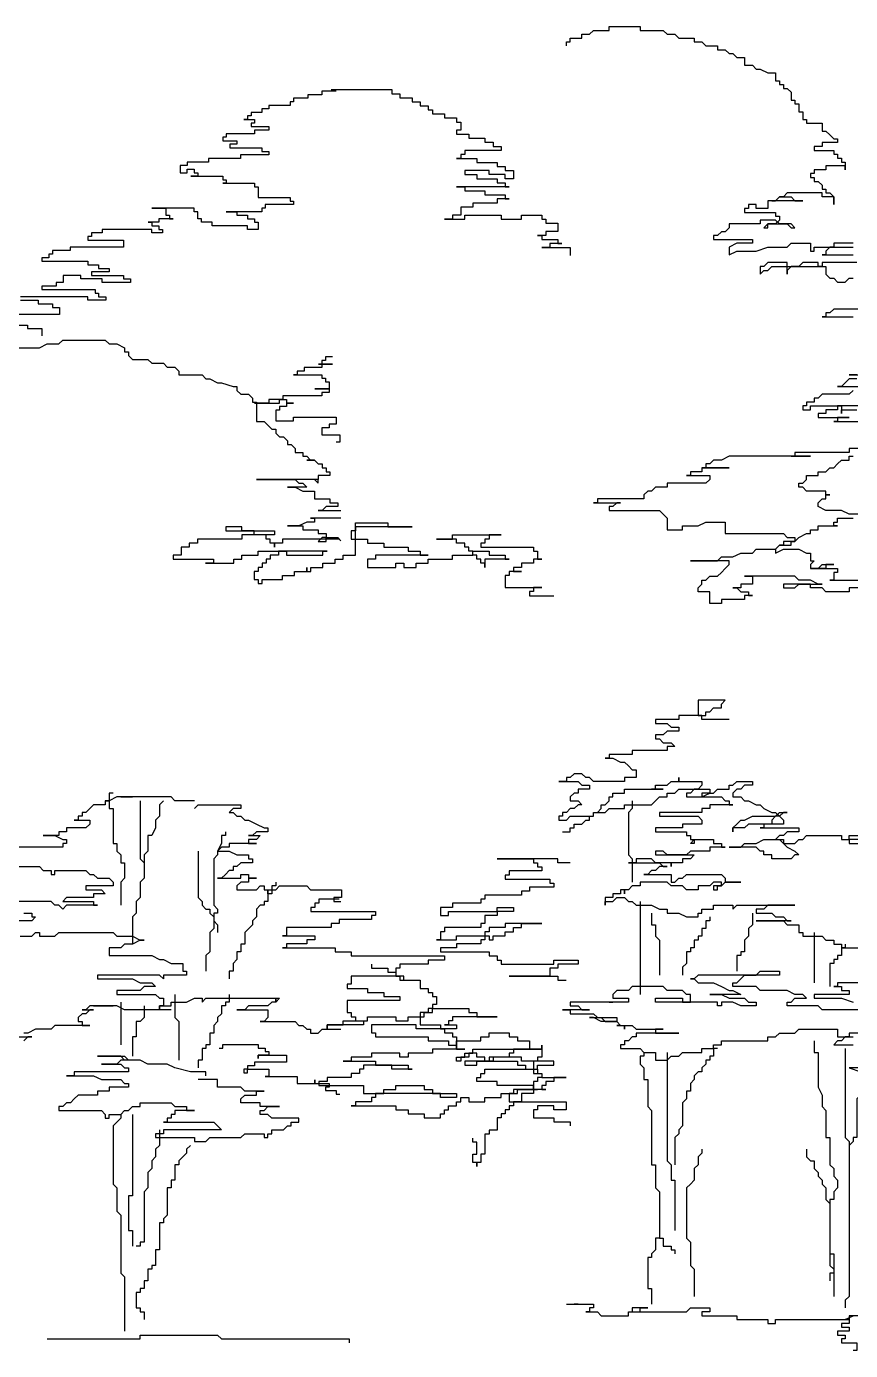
# Model space of a CAD drawing. Header units: metres. Extents: x 563124 to 573994, y 2062953 to 2068466.
# Drawn here: x 572610.918 to 572612.184, y 2065280.26 to 2065282.294 of the extents above; entities that cross this region are included whole.
import ezdxf

# ---------------------------------------------------------------- set-up
doc = ezdxf.new("R2010")
doc.units = ezdxf.units.M
doc.layers.get('0').update_dxf_attribs({"linetype": 'CONTINUOUS'})
doc.layers.add('moi', color=7, linetype='CONTINUOUS')

# ---------------------------------------------------------------- blocks, each defined once
blk = doc.blocks.new('A$C3894325E')
at = {"color": 3}
for points in [[(0.531, 89.449), (0.531, 89.714), (0.797, 89.714), (0.797, 89.98), (1.594, 89.98), (1.594, 90.245), (2.125, 90.245), (2.39, 90.51), (3.453, 90.51), (3.453, 90.776), (5.578, 90.776), (5.578, 90.51), (7.171, 90.51), (7.437, 90.245), (7.968, 90.245), (8.234, 89.98), (9.296, 89.98), (9.296, 89.714), (9.827, 89.714), (10.093, 89.449), (10.89, 89.449), (10.89, 89.183), (11.421, 89.183), (11.687, 88.918), (11.952, 88.918), (12.218, 88.652), (12.749, 88.652), (12.749, 88.122), (13.28, 88.122), (13.546, 87.856), (13.811, 87.856), (14.343, 87.591), (14.874, 87.591), (14.874, 87.06), (15.14, 87.06), (15.14, 86.794), (15.405, 86.794), (15.405, 86.529), (15.671, 86.529), (15.936, 86.264), (15.936, 85.733), (16.202, 85.733), (16.202, 85.467), (16.468, 85.467), (16.468, 84.936), (16.733, 84.936), (16.733, 84.406), (16.999, 84.406), (16.999, 84.14), (18.061, 84.14), (18.061, 83.609), (18.327, 83.609), (18.592, 83.344), (18.858, 83.078), (19.124, 83.078), (19.124, 82.813), (18.061, 82.813), (18.061, 82.548), (17.53, 82.548), (17.53, 82.282), (18.858, 82.282), (18.858, 82.017), (19.124, 82.017), (19.124, 81.751), (19.389, 81.751), (19.389, 81.486), (19.655, 81.486), (19.655, 80.955), (19.655, 81.221), (18.327, 81.221), (18.327, 80.955), (17.53, 80.955), (17.53, 80.69), (17.264, 80.69), (17.264, 80.424), (17.53, 80.424), (17.53, 80.159), (17.796, 80.159), (18.061, 79.893), (18.061, 79.628), (18.327, 79.628), (18.327, 79.363), (18.592, 79.363), (18.858, 79.097), (18.858, 78.566), (18.858, 79.097), (18.061, 79.097), (18.061, 79.363), (15.671, 79.363), (15.405, 79.097), (15.14, 79.097), (14.874, 78.832), (14.608, 78.832), (14.874, 78.832), (15.14, 79.097), (15.936, 79.097), (16.202, 78.832), (16.733, 78.832), (14.343, 78.832), (14.343, 78.301), (13.546, 78.301), (13.546, 78.566), (13.015, 78.566), (13.015, 78.301), (12.749, 78.301), (12.749, 78.035), (14.874, 78.035), (14.874, 77.77), (15.14, 77.77), (15.14, 77.505), (14.874, 77.239), (14.343, 77.239), (14.077, 76.974), (14.343, 76.974), (14.343, 77.239), (15.671, 77.239), (15.936, 76.974), (16.202, 76.974), (15.936, 77.239), (15.14, 77.239), (14.874, 77.505), (13.811, 77.505), (13.811, 77.239), (11.687, 77.239), (11.687, 76.974), (11.421, 76.708), (11.155, 76.708), (10.89, 76.443), (10.624, 76.443), (10.624, 76.177), (13.28, 76.177), (13.28, 75.912), (12.218, 75.912), (11.687, 75.647), (11.687, 75.116), (12.218, 75.381), (13.546, 75.381), (14.343, 75.647), (15.671, 75.647), (15.936, 75.912), (17.264, 75.912), (17.264, 75.381), (17.53, 75.381), (17.53, 75.647), (20.186, 75.647)], [(20.186, 75.912), (18.858, 75.912), (18.858, 75.647), (18.592, 75.647), (18.327, 75.381), (18.327, 75.116), (18.061, 75.116), (20.186, 75.116)], [(20.452, 74.585), (18.061, 74.585), (18.061, 74.319), (17.796, 74.319), (17.796, 74.585), (16.733, 74.585), (16.468, 74.319), (15.936, 74.319), (15.671, 74.054), (15.671, 73.789), (15.671, 74.585), (14.343, 74.585), (14.077, 74.319), (13.811, 74.319), (13.811, 73.789), (14.077, 74.054), (14.343, 74.054), (14.608, 74.319), (18.327, 74.319), (18.327, 73.789), (18.592, 73.523), (18.858, 73.523), (19.124, 73.258), (19.655, 73.258), (19.92, 73.523), (20.186, 73.523)], [(22.045, 71.4), (18.858, 71.4), (18.592, 71.134), (18.327, 71.134), (18.327, 70.869), (18.061, 70.869), (20.186, 70.869)], [(20.452, 66.887), (19.92, 66.887), (21.78, 66.887)], [(20.452, 66.622), (19.92, 66.622), (19.389, 66.091), (19.124, 66.091), (22.842, 66.091)], [(20.186, 65.826), (19.92, 65.56), (18.061, 65.56), (17.796, 65.295), (17.53, 65.295), (17.53, 65.029), (16.999, 65.029), (16.999, 64.764), (16.733, 64.764), (16.733, 64.499), (17.264, 64.499), (17.264, 64.764), (19.389, 64.764), (19.389, 64.233), (19.389, 64.499), (20.452, 64.499)], [(34.794, 68.745), (39.575, 68.745), (40.106, 69.011), (40.903, 69.011), (41.169, 69.276), (44.091, 69.276), (44.356, 69.011), (44.887, 69.011), (45.419, 68.745), (45.419, 68.48), (45.684, 68.48), (45.684, 68.215), (45.95, 67.949), (47.012, 67.949), (47.278, 67.684), (48.075, 67.684), (48.34, 67.418), (48.871, 67.418), (49.137, 67.153), (49.137, 66.887), (50.731, 66.887), (50.996, 66.622), (51.262, 66.622), (51.793, 66.357), (52.059, 66.357), (52.856, 66.091), (53.121, 66.091), (53.121, 65.826), (53.387, 65.56), (53.918, 65.56), (54.184, 65.295), (54.184, 65.029), (54.449, 65.029), (54.449, 63.702), (54.98, 63.702), (55.246, 63.437), (55.512, 63.172), (55.777, 63.172), (55.777, 62.906), (56.043, 62.641), (56.308, 62.641), (56.574, 62.375), (56.574, 62.11), (56.84, 62.11), (57.105, 61.844), (57.105, 61.579), (57.636, 61.579), (57.636, 61.314), (57.902, 61.314), (58.168, 61.048), (58.433, 61.048), (58.699, 60.783), (58.433, 61.048), (57.902, 61.048), (58.433, 61.048), (58.699, 60.783), (58.964, 60.783), (58.964, 60.517), (59.23, 60.517), (59.23, 60.252), (59.496, 60.252), (59.496, 59.986), (58.699, 59.986), (58.699, 59.721), (58.433, 59.721), (58.699, 59.456), (58.699, 59.721), (54.449, 59.721), (57.105, 59.721), (57.371, 59.456), (57.636, 59.456), (57.902, 59.19), (56.574, 59.19), (57.105, 59.19), (57.636, 58.925), (58.433, 58.925), (58.433, 58.394), (59.496, 58.394), (59.496, 58.128), (60.027, 58.128), (60.027, 57.863), (59.23, 57.863), (58.964, 57.598), (58.699, 57.598), (60.249, 57.598)], [(59.922, 86.342), (58.949, 86.342), (58.949, 86.099), (57.977, 86.099), (57.977, 85.856), (57.004, 85.856), (57.004, 85.613), (56.761, 85.613), (56.761, 85.37), (55.302, 85.37), (55.302, 85.127), (54.816, 85.127), (54.816, 84.884), (54.087, 84.884), (54.087, 84.641), (53.843, 84.641), (53.843, 84.398), (53.6, 84.398), (54.33, 84.398), (54.33, 84.156), (54.087, 84.156), (54.087, 83.913), (55.302, 83.913), (55.302, 83.67), (54.33, 83.67), (54.33, 83.427), (52.385, 83.427), (52.385, 83.184), (52.141, 83.184), (52.141, 82.941), (53.114, 82.941), (53.114, 82.698), (52.628, 82.698), (52.628, 82.455), (54.816, 82.455), (54.816, 82.212), (55.302, 82.212), (55.302, 81.969), (53.357, 81.969), (53.357, 81.726), (51.169, 81.726), (51.169, 81.483), (49.71, 81.483), (49.71, 81.24), (49.224, 81.24), (49.224, 80.754), (49.71, 80.754), (49.71, 80.997), (50.196, 80.997), (50.196, 80.754), (50.44, 80.754), (50.44, 80.511), (49.953, 80.511), (52.141, 80.511), (52.141, 80.268), (52.385, 80.268), (52.385, 80.025), (52.141, 80.025), (54.33, 80.025), (54.33, 79.782), (54.573, 79.782), (54.573, 79.053), (56.761, 79.053), (56.761, 78.81), (57.004, 78.81), (57.004, 78.567), (55.059, 78.567), (55.059, 78.324), (54.816, 78.324), (54.816, 78.081), (52.385, 78.081), (53.114, 78.081), (53.114, 77.838), (53.843, 77.838), (53.843, 77.595), (54.33, 77.595), (54.33, 77.352), (54.573, 77.352), (54.573, 76.866), (53.843, 76.866), (53.843, 77.109), (51.412, 77.109), (51.412, 77.352), (50.683, 77.352), (50.683, 77.595), (50.44, 77.595), (50.44, 78.081), (50.196, 78.081), (50.196, 78.324), (47.279, 78.324), (48.251, 78.324), (48.251, 77.838), (48.494, 77.838), (48.494, 77.595), (48.738, 77.595), (47.765, 77.595), (47.765, 77.352), (47.036, 77.352), (47.279, 77.352), (47.279, 77.109), (47.765, 77.109), (47.765, 76.866), (48.008, 76.866), (48.008, 76.624), (47.279, 76.624), (47.279, 76.866), (43.875, 76.866), (43.875, 76.624), (43.146, 76.624), (43.146, 76.381), (42.902, 76.381), (42.902, 76.138), (45.334, 76.138), (45.334, 75.652), (41.687, 75.652), (41.687, 75.409), (40.471, 75.409), (40.471, 75.166), (40.228, 75.166), (40.228, 74.923), (39.742, 74.923), (39.742, 74.68), (42.902, 74.68), (42.902, 74.437), (43.632, 74.437), (43.632, 74.194), (44.361, 74.194), (44.361, 73.951), (43.146, 73.951), (43.146, 73.708), (45.334, 73.708), (45.334, 73.465), (45.82, 73.465), (45.82, 73.222), (43.875, 73.222), (43.875, 73.465), (42.416, 73.465), (42.416, 73.708), (41.201, 73.708), (41.201, 73.222), (40.714, 73.222), (40.714, 72.979), (39.742, 72.979), (39.742, 72.736), (43.389, 72.736), (43.389, 72.493), (43.632, 72.493), (43.632, 72.25), (44.118, 72.25), (44.118, 72.007), (42.902, 72.007), (42.902, 72.25), (38.283, 72.25)], [(38.283, 72.007), (39.499, 72.007), (39.499, 71.764), (40.471, 71.764), (40.471, 71.521), (40.957, 71.521), (40.957, 71.035), (37.554, 71.035)], [(37.554, 70.306), (38.769, 70.306), (38.769, 70.063), (39.742, 70.063), (39.742, 69.577)], [(59.573, 86.446), (63.739, 86.446), (63.739, 86.168), (64.295, 86.168), (64.295, 85.891), (65.128, 85.891), (65.128, 85.613), (65.683, 85.613), (65.683, 85.336), (66.239, 85.336), (66.239, 85.058), (66.517, 85.058), (66.517, 84.781), (67.35, 84.781), (67.35, 84.503), (68.183, 84.503), (68.183, 84.226), (68.461, 84.226), (68.461, 83.671), (68.183, 83.671), (68.183, 83.393), (69.016, 83.393), (69.016, 83.115), (70.127, 83.115), (70.127, 82.838), (70.683, 82.838), (70.683, 82.56), (71.238, 82.56), (71.238, 82.283), (68.738, 82.283), (68.738, 82.005), (68.461, 82.005), (68.461, 81.728), (68.183, 81.728), (69.572, 81.728), (69.572, 81.45), (70.96, 81.45), (70.96, 81.173), (71.516, 81.173), (71.516, 80.895), (72.071, 80.895), (72.071, 80.34), (71.516, 80.34), (71.516, 80.618), (70.405, 80.618), (70.405, 80.895), (68.738, 80.895), (68.738, 80.618), (69.572, 80.618), (69.572, 80.34), (70.96, 80.34), (70.96, 80.063), (71.516, 80.063), (71.516, 79.785), (71.793, 79.785), (68.183, 79.785), (68.738, 79.785), (68.738, 79.507), (70.127, 79.507), (70.127, 79.23), (71.516, 79.23), (71.516, 78.952), (71.793, 78.952), (70.96, 78.952), (70.96, 78.675), (69.294, 78.675), (69.294, 78.397), (68.461, 78.397), (68.461, 77.842), (67.905, 77.842), (67.905, 77.565), (67.35, 77.565), (68.738, 77.565), (68.738, 77.842), (71.238, 77.842), (71.238, 77.565), (72.627, 77.565), (72.627, 77.842), (74.015, 77.842), (74.015, 77.565), (74.293, 77.565), (74.293, 77.287), (75.126, 77.287), (75.126, 76.732), (74.293, 76.732), (74.293, 76.455), (73.738, 76.455), (74.015, 76.455), (74.015, 76.177), (75.126, 76.177), (75.126, 75.899), (75.404, 75.899), (74.571, 75.899), (74.571, 75.622), (74.015, 75.622), (75.959, 75.622), (75.959, 75.067)], [(59.679, 68.12), (59.192, 68.12), (59.192, 67.877), (58.949, 67.877), (58.949, 67.634), (58.706, 67.634), (59.679, 67.634), (58.949, 67.634), (58.949, 67.391), (57.733, 67.391), (57.733, 67.148), (57.247, 67.148), (57.247, 66.905), (57.004, 66.905), (58.949, 66.905), (58.949, 66.662), (59.192, 66.662), (59.192, 66.419), (59.435, 66.419), (59.435, 65.933), (58.463, 65.933), (59.435, 65.933), (59.435, 65.69), (58.949, 65.69), (58.949, 65.447), (56.275, 65.447), (56.275, 65.204), (55.302, 65.204), (55.302, 64.961), (54.33, 64.961), (56.032, 64.961), (56.032, 65.204), (56.518, 65.204), (56.518, 64.961), (57.004, 64.961), (56.518, 64.961), (56.518, 64.718), (56.032, 64.718), (56.032, 64.475), (55.788, 64.475), (55.788, 63.746), (57.004, 63.746), (57.004, 63.989), (59.922, 63.989), (59.922, 63.503), (59.435, 63.503), (59.435, 63.26), (58.949, 63.26), (58.949, 62.774), (60.165, 62.774), (60.165, 62.288), (59.922, 62.288)], [(22.311, 64.764), (19.124, 64.764), (19.124, 64.499), (18.327, 64.499), (18.327, 64.233), (17.796, 64.233), (17.796, 63.968), (19.92, 63.968), (19.124, 63.968), (19.124, 63.702), (18.858, 63.702), (21.514, 63.702)], [(20.717, 61.844), (19.92, 61.844), (19.92, 61.579), (16.202, 61.579), (16.202, 61.314), (15.936, 61.314), (17.264, 61.314), (11.687, 61.314), (11.155, 61.048), (10.624, 61.048), (10.359, 60.783), (10.093, 60.783), (10.093, 60.517), (9.827, 60.517), (11.687, 60.517), (9.827, 60.517), (9.827, 60.252), (9.031, 60.252), (9.031, 59.986), (8.765, 59.986), (10.359, 59.986), (10.359, 59.721), (10.093, 59.456), (7.437, 59.456), (7.437, 59.19), (6.64, 59.19), (6.375, 58.925), (6.109, 58.925), (5.843, 58.659), (5.843, 58.394), (2.656, 58.394), (2.656, 58.128), (2.39, 58.128), (4.25, 58.128), (3.984, 58.128), (3.718, 57.863), (3.453, 57.863), (3.453, 57.598), (6.906, 57.598), (7.437, 57.067), (7.437, 56.27), (8.499, 56.27), (8.499, 56.536), (9.562, 56.536), (10.093, 56.801), (11.421, 56.801), (11.421, 56.005), (15.405, 56.005), (15.671, 55.74), (16.202, 55.74), (16.202, 55.474), (15.405, 55.474), (15.405, 55.209), (15.14, 55.209), (14.874, 54.943), (14.874, 54.678), (15.405, 54.943), (16.468, 54.943), (16.999, 54.678), (17.264, 54.678), (17.264, 54.147), (17.53, 54.147), (17.264, 53.882), (17.264, 53.616), (17.796, 53.616), (18.061, 53.882), (18.858, 53.882), (18.327, 53.882), (18.327, 53.616), (17.264, 53.616), (19.124, 53.616), (19.124, 53.351), (18.858, 53.351), (18.858, 52.82), (18.592, 52.82), (20.717, 52.82)], [(21.248, 52.289), (19.92, 52.289), (19.92, 52.024), (18.327, 52.024), (18.061, 52.289), (17.264, 52.289), (17.264, 52.554), (15.405, 52.554), (15.405, 52.289), (16.202, 52.289), (16.468, 52.554), (18.061, 52.554), (17.796, 52.554), (17.264, 52.82), (16.468, 52.82), (16.202, 53.085), (12.749, 53.085), (13.28, 53.085), (13.28, 52.554), (12.483, 52.554), (12.483, 52.289), (11.952, 52.289), (12.218, 52.289), (12.483, 52.024), (13.015, 52.024), (13.015, 51.758), (13.28, 51.758), (12.749, 51.758), (12.749, 51.493), (11.155, 51.493), (11.155, 51.227), (10.359, 51.227), (10.359, 52.024), (9.562, 52.024), (9.562, 52.289), (9.827, 52.554), (9.827, 52.82), (10.093, 52.82), (10.359, 53.085), (10.89, 53.085), (11.155, 53.351), (11.421, 53.616), (11.687, 53.882), (11.687, 54.147), (9.031, 54.147), (10.89, 54.147), (11.155, 54.412), (11.952, 54.412), (12.483, 54.678), (13.28, 54.678), (13.546, 54.943), (14.874, 54.943), (15.14, 55.209), (15.936, 55.209), (15.936, 55.474), (16.202, 55.474), (16.468, 55.74), (16.999, 56.005), (17.264, 56.005), (17.264, 56.27), (17.796, 56.27), (17.796, 56.536), (19.124, 56.536), (18.858, 56.536), (18.858, 56.801), (19.124, 56.801), (19.124, 57.067), (20.186, 57.067)], [(20.717, 57.332), (19.92, 57.332), (19.389, 57.598), (18.327, 57.598), (17.796, 57.863), (17.796, 58.128), (18.061, 58.394), (18.327, 58.394), (18.327, 58.659), (18.592, 58.659), (18.327, 58.659), (18.327, 58.925), (16.999, 58.925), (16.733, 59.19), (16.468, 59.19), (16.468, 59.456), (16.733, 59.456), (16.999, 59.721), (16.999, 59.986), (17.796, 59.986), (17.796, 60.252), (18.327, 60.252), (18.592, 60.517), (18.858, 60.517), (19.124, 60.783), (19.389, 61.048), (19.92, 61.048), (19.92, 61.314), (20.186, 61.314)], [(60.129, 55.639), (56.241, 55.639), (56.241, 55.362), (55.685, 55.362), (55.685, 55.084), (55.685, 55.362), (55.408, 55.362), (55.408, 55.639), (55.13, 55.639), (55.13, 55.917), (54.297, 55.917), (54.297, 56.194), (53.463, 56.194), (53.463, 56.472), (52.353, 56.472), (52.353, 56.194), (55.685, 56.194), (55.685, 55.917), (53.463, 55.917), (53.463, 55.639), (50.409, 55.639), (50.409, 55.362), (49.853, 55.362), (49.853, 55.084), (49.298, 55.084), (49.298, 54.529), (48.742, 54.529), (48.742, 54.251), (51.519, 54.251), (51.519, 53.974), (50.964, 53.974), (52.908, 53.974), (52.908, 54.251), (53.463, 54.251), (53.463, 54.529), (54.574, 54.529), (54.574, 54.807), (56.518, 54.807), (56.518, 54.529), (59.018, 54.529), (59.018, 54.807), (59.296, 54.807), (55.963, 54.807), (55.963, 54.529), (55.408, 54.529), (55.408, 54.251), (55.13, 54.251), (55.13, 53.974), (54.852, 53.974), (54.852, 53.696), (54.574, 53.696), (54.574, 53.419), (54.297, 53.419), (54.297, 52.864), (54.574, 52.864), (54.574, 52.586), (54.852, 52.586), (54.852, 52.864), (56.241, 52.864), (56.241, 53.141), (57.074, 53.141), (57.074, 53.419), (57.907, 53.419), (57.907, 53.696), (57.907, 53.419), (58.185, 53.419), (58.185, 53.696), (59.018, 53.696), (59.018, 53.974), (59.851, 53.974), (59.851, 54.251), (60.407, 54.251), (60.407, 54.529), (61.24, 54.529), (61.24, 56.749), (63.462, 56.749), (63.462, 56.472), (65.128, 56.472), (61.24, 56.472), (61.24, 56.194), (60.962, 56.194), (60.962, 55.639), (62.073, 55.639), (62.073, 55.362), (63.184, 55.362), (63.184, 55.084), (64.85, 55.084), (64.85, 54.807), (65.683, 54.807), (65.683, 54.529), (66.239, 54.529), (62.628, 54.529), (62.628, 54.251), (62.073, 54.251), (62.073, 53.696), (64.017, 53.696), (64.017, 53.974), (64.573, 53.974), (64.573, 53.696), (65.406, 53.696), (65.406, 53.974), (66.239, 53.974), (66.239, 54.251), (67.905, 54.251), (67.905, 54.529), (69.294, 54.529), (69.294, 54.807), (70.405, 54.807), (70.405, 54.529), (71.516, 54.529), (71.516, 54.251), (71.793, 54.251), (70.127, 54.251), (70.127, 53.696), (70.127, 53.974), (69.849, 53.974), (69.849, 54.251), (69.572, 54.251), (69.572, 54.529), (69.294, 54.529), (69.294, 54.807), (69.016, 54.807), (69.016, 55.084), (68.738, 55.084), (68.738, 55.362), (68.183, 55.362), (68.183, 55.639), (66.794, 55.639), (67.905, 55.639), (67.905, 55.917), (71.238, 55.917), (70.405, 55.917), (70.405, 55.639), (70.127, 55.639), (70.127, 55.362), (69.849, 55.362), (69.849, 55.084), (73.46, 55.084), (73.46, 54.807), (73.738, 54.807), (73.738, 54.251), (74.015, 54.251), (73.46, 54.251), (73.46, 53.974), (72.627, 53.974), (72.627, 53.696), (72.071, 53.696), (72.071, 53.419), (72.627, 53.419), (71.793, 53.419), (71.793, 53.141), (71.516, 53.141), (71.516, 52.309), (74.015, 52.309), (73.46, 52.309), (73.46, 52.031), (73.182, 52.031), (73.182, 51.754), (74.848, 51.754)], [(60.249, 57.067), (58.168, 57.067), (58.433, 57.067), (58.433, 56.801), (57.902, 56.801), (57.371, 56.536), (56.574, 56.536), (57.636, 56.536), (57.636, 56.27), (58.699, 56.27), (58.699, 56.005), (59.23, 56.005), (59.23, 55.74), (58.964, 55.74), (58.699, 55.474), (59.23, 55.474), (59.23, 55.74), (60.027, 55.74), (60.249, 55.518)], [(11.687, 43.265), (9.827, 43.265), (9.827, 43.53), (10.093, 43.53), (10.093, 43.795), (10.359, 43.795), (10.624, 44.061), (11.155, 44.061), (11.155, 44.326), (11.421, 44.592), (9.562, 44.592), (9.562, 43.53), (9.827, 43.53), (8.234, 43.53), (8.234, 43.265), (6.64, 43.265), (6.64, 42.999), (7.437, 42.999), (7.703, 42.734), (8.234, 42.734), (8.234, 42.468), (7.437, 42.468), (7.171, 42.203), (6.64, 42.203), (6.64, 41.937), (6.906, 41.937), (7.171, 41.672), (7.703, 41.672), (7.968, 41.407), (7.437, 41.407), (7.437, 41.141), (5.047, 41.141), (5.047, 40.876), (3.453, 40.876), (3.453, 40.61), (3.187, 40.61), (3.718, 40.61), (4.25, 40.345), (4.515, 40.345), (4.781, 40.079), (5.047, 39.814), (5.312, 39.814), (5.312, 39.283), (4.515, 39.283), (4.515, 39.018), (2.39, 39.018), (2.125, 39.283), (1.859, 39.283), (1.594, 39.549), (1.062, 39.549), (0.797, 39.283), (0.531, 39.283), (0.531, 39.018), (0, 39.018), (1.328, 39.018), (1.594, 38.752), (2.125, 38.752), (2.125, 38.487), (1.328, 38.487), (1.328, 38.221), (1.062, 38.221), (0.797, 37.956), (0.797, 37.691), (1.328, 37.691), (1.594, 37.425), (1.328, 37.425), (1.062, 37.16), (0.797, 37.16), (0.531, 36.894), (0.266, 36.894), (0.266, 36.629), (0, 36.629), (0, 36.363), (0.531, 36.363), (0.797, 36.629), (2.39, 36.629), (2.39, 36.894), (2.656, 36.894), (2.922, 37.16), (2.922, 37.425), (3.187, 37.425), (3.453, 37.691), (3.453, 37.956), (3.718, 37.956), (3.718, 38.221), (4.515, 38.221), (4.515, 38.487), (7.171, 38.487), (6.375, 38.487), (6.64, 38.487), (6.64, 38.752), (7.437, 38.752), (7.703, 39.018), (8.234, 39.018), (8.234, 39.283), (8.234, 39.018), (9.827, 39.018), (9.827, 38.752), (9.562, 38.487), (9.296, 38.487), (9.031, 38.221), (8.765, 38.221), (8.765, 37.956), (9.827, 37.956), (10.359, 38.221), (10.624, 38.221), (10.89, 38.487), (11.687, 38.487), (11.687, 38.752), (11.952, 38.752), (12.218, 39.018), (13.28, 39.018), (13.28, 38.752), (12.749, 38.752), (12.483, 38.487), (12.218, 38.487), (11.952, 38.221), (11.952, 37.956), (12.483, 37.956), (12.749, 37.691), (13.015, 37.691), (13.546, 37.425), (13.811, 37.425), (14.077, 37.16), (14.608, 36.894), (14.874, 36.894), (15.14, 36.629), (15.405, 36.363), (15.405, 36.098), (13.015, 36.098), (12.749, 35.833), (11.952, 35.833), (11.952, 35.567), (11.952, 35.833), (12.218, 36.098), (12.483, 36.363), (12.749, 36.363), (13.28, 36.629), (14.874, 36.629), (15.14, 36.894), (15.671, 36.894), (15.405, 36.894), (15.14, 36.629), (14.874, 36.629), (14.608, 36.363), (14.608, 36.098), (14.077, 36.098), (14.077, 35.833), (13.811, 35.833), (16.468, 35.833), (16.468, 35.567), (15.671, 35.567), (15.405, 35.302), (15.14, 35.302), (14.874, 35.036), (15.14, 35.036), (15.405, 34.771), (15.671, 34.505), (16.202, 34.24), (16.468, 33.975), (16.202, 33.975), (15.936, 33.709), (14.608, 33.709), (14.608, 33.975), (14.077, 33.975), (14.077, 34.24), (13.811, 34.24), (13.546, 34.505), (11.687, 34.505), (12.483, 34.505), (12.749, 34.771), (13.546, 34.771), (14.077, 35.036), (15.405, 35.036), (15.405, 34.771), (16.202, 34.771), (16.468, 35.036), (16.733, 35.036), (16.999, 35.302), (19.389, 35.302), (19.389, 35.036), (19.92, 35.036), (19.92, 35.302), (20.717, 35.302)], [(21.514, 35.036), (19.92, 35.036), (19.92, 34.771), (20.983, 34.771)], [(0.266, 35.567), (0.797, 35.567), (0.797, 35.833), (1.062, 35.833), (1.062, 36.098), (1.594, 36.098), (1.859, 36.363), (2.125, 36.363), (2.125, 36.629), (2.39, 36.629), (2.39, 36.894), (3.187, 36.894), (3.453, 37.16), (4.515, 37.16), (4.515, 37.425), (6.375, 37.425), (6.64, 37.691), (6.906, 37.956), (7.437, 37.956), (7.437, 38.221), (7.968, 38.221), (8.234, 38.487), (10.359, 38.487), (10.359, 38.221), (9.827, 38.221), (9.827, 37.956), (11.155, 37.956), (11.421, 37.691), (11.687, 37.691), (11.687, 37.425), (11.952, 37.425), (10.359, 37.425), (10.359, 37.16), (9.827, 37.16), (9.827, 36.894), (6.906, 36.894), (6.906, 36.629), (9.562, 36.629), (9.827, 36.363), (9.827, 36.098), (8.499, 36.098), (8.499, 35.833), (6.64, 35.833), (6.64, 35.567), (8.765, 35.567), (8.765, 35.302), (9.031, 35.302), (9.031, 35.036), (9.296, 35.036), (9.296, 34.771), (9.031, 34.771), (9.296, 35.036), (10.624, 35.036), (10.624, 34.771), (11.155, 34.771), (11.155, 34.505), (11.421, 34.505), (10.359, 34.505), (10.359, 34.24), (9.031, 34.24), (8.765, 33.975), (7.437, 33.975), (7.171, 34.24), (6.64, 34.24), (6.64, 33.975), (9.296, 33.975), (9.031, 33.709), (8.499, 33.709), (8.499, 33.444), (7.703, 33.444), (7.703, 33.178), (7.703, 33.444), (6.64, 33.444), (6.375, 33.709), (5.312, 33.709), (5.312, 33.444), (4.781, 33.444), (6.906, 33.444), (7.171, 33.178), (7.437, 33.178), (6.906, 33.178), (6.64, 32.913), (6.375, 32.913), (6.109, 32.647), (5.843, 32.647), (7.703, 32.647), (7.703, 32.117), (7.968, 32.117), (8.234, 32.382), (8.499, 32.382), (8.765, 32.647), (11.155, 32.647), (11.421, 32.382), (11.421, 32.117), (12.483, 32.117), (11.421, 32.117), (11.155, 31.851), (10.624, 31.851), (10.624, 31.586), (10.89, 31.586), (10.89, 31.851), (11.155, 31.851), (11.155, 32.117), (10.624, 32.117), (10.359, 31.851), (9.562, 31.851), (9.562, 31.586), (8.765, 31.586), (8.499, 31.851), (7.703, 31.851), (7.437, 32.117), (5.578, 32.117), (5.578, 31.851), (5.047, 31.851), (4.781, 31.586), (4.515, 31.586), (4.515, 31.32), (4.515, 31.586), (4.25, 31.586), (4.25, 31.32), (3.718, 31.32), (3.718, 31.055), (3.187, 31.055), (3.187, 30.524), (3.187, 30.789), (3.718, 30.789), (3.984, 31.055), (4.515, 31.055), (4.781, 30.789), (5.047, 30.789), (5.312, 30.524), (6.375, 30.524), (6.906, 30.259), (7.437, 30.259), (7.437, 29.993), (8.234, 29.993), (8.765, 29.728), (9.562, 29.728), (9.562, 29.993), (9.827, 29.993), (9.827, 30.259), (10.624, 30.259), (10.624, 30.524), (11.952, 30.524), (11.952, 30.259), (12.218, 30.524), (16.202, 30.524), (14.343, 30.524), (14.077, 30.259), (13.546, 30.259), (13.546, 29.993), (14.608, 29.993), (14.874, 29.728), (15.405, 29.728), (15.671, 29.462), (15.936, 29.462), (13.546, 29.462), (15.405, 29.462), (15.671, 29.197), (16.468, 29.197), (16.468, 28.666), (16.733, 28.666), (16.733, 28.401), (18.061, 28.401), (18.327, 28.135), (18.858, 28.135), (18.858, 27.87), (19.389, 27.87), (19.389, 27.604), (21.248, 27.604)], [(21.78, 25.216), (19.124, 25.216), (19.124, 24.95), (18.858, 24.95), (19.389, 24.95), (19.389, 24.685), (19.92, 24.685), (19.92, 24.419), (17.53, 24.419), (17.53, 24.154), (19.389, 24.154), (20.186, 23.888)], [(22.311, 23.358), (18.061, 23.358), (17.796, 23.623), (15.671, 23.623), (15.671, 23.888), (15.936, 23.888), (16.202, 24.154), (16.999, 24.154), (16.733, 24.419), (16.202, 24.419), (15.671, 24.685), (13.811, 24.685), (13.546, 24.95), (11.952, 24.95), (11.952, 25.216), (12.218, 25.216), (12.483, 25.481), (12.749, 25.746), (13.546, 25.746), (13.811, 26.012), (15.14, 26.012), (15.14, 25.746), (9.562, 25.746), (9.296, 25.481), (9.031, 25.481), (9.296, 25.481), (9.562, 25.216), (10.624, 25.216), (11.155, 24.95), (11.687, 24.685), (11.952, 24.685), (12.483, 24.419), (10.359, 24.419), (11.155, 24.419), (11.687, 24.154), (12.749, 24.154), (13.015, 23.888), (13.546, 23.888), (13.546, 23.623), (12.483, 23.623), (11.952, 23.888), (11.155, 23.888), (11.155, 23.623), (10.89, 23.623), (10.89, 23.888), (6.64, 23.888), (6.64, 24.154), (8.499, 24.154), (8.499, 23.888), (9.031, 23.888), (9.031, 24.419), (8.765, 24.419), (8.499, 24.685), (7.437, 24.685), (7.171, 24.95), (5.047, 24.95), (4.781, 24.685), (3.984, 24.685), (3.718, 24.419), (3.718, 24.154), (4.781, 24.154), (4.781, 23.888), (3.453, 23.888), (3.718, 23.888), (0.797, 23.888), (0.797, 23.623), (1.328, 23.623), (1.594, 23.358), (2.125, 23.358), (0.266, 23.358), (0.797, 23.358), (0.797, 23.092), (2.39, 23.092), (2.656, 22.827), (3.984, 22.827), (3.984, 22.561), (2.922, 22.561), (2.39, 22.827), (2.125, 22.827), (2.922, 22.827), (3.187, 22.561), (3.984, 22.561), (4.25, 22.296), (3.984, 22.296), (4.515, 22.296), (4.515, 22.03), (4.515, 22.296), (5.047, 22.296), (5.312, 22.03), (7.171, 22.03), (6.64, 22.03), (6.64, 21.765), (8.234, 21.765), (5.312, 21.765), (5.312, 21.5), (5.047, 21.5), (4.781, 21.234), (4.515, 21.234), (4.515, 20.969), (4.25, 20.969), (4.25, 20.703), (5.578, 20.703), (5.843, 20.438), (6.64, 20.438), (6.64, 19.907), (7.437, 19.907), (7.703, 20.172), (8.234, 20.172), (8.499, 20.438), (9.827, 20.438), (9.827, 20.703), (10.624, 20.703), (10.624, 20.969), (11.155, 20.969), (11.155, 21.234), (14.343, 21.234), (14.343, 21.5), (14.874, 21.5), (15.14, 21.765), (16.202, 21.765), (16.468, 22.03), (19.124, 22.03), (19.124, 21.5), (20.186, 21.5)], [(20.717, 21.765), (19.92, 21.765), (19.92, 21.5), (19.655, 21.5), (19.389, 21.234), (19.124, 21.234), (18.858, 20.969), (20.186, 20.969)], [(22.045, 19.376), (19.92, 19.376), (20.717, 19.111)], [(44.622, 38.221), (44.356, 38.221), (44.356, 37.16), (44.622, 37.16), (44.622, 34.771), (44.887, 34.771), (44.887, 34.24), (45.153, 33.975), (45.153, 33.444), (45.419, 33.444), (45.419, 32.382), (45.153, 32.117), (45.153, 30.524)], [(5.047, 37.691), (5.047, 37.16), (4.781, 36.894), (4.781, 33.975), (5.047, 33.709), (5.047, 32.117)], [(50.199, 37.691), (48.871, 37.691), (48.606, 37.956), (45.153, 37.956), (45.95, 37.956), (44.887, 37.956), (44.356, 37.691), (44.091, 37.691), (44.356, 37.691), (44.091, 37.691), (44.091, 37.425), (43.294, 37.425), (43.028, 37.16), (42.763, 36.894), (42.497, 36.894), (42.497, 36.629), (42.231, 36.629), (42.231, 36.363), (41.966, 36.363), (43.028, 36.363), (43.028, 36.098), (42.763, 35.833), (41.434, 35.833), (41.434, 35.567), (40.903, 35.567), (40.903, 35.302), (39.841, 35.302), (40.638, 35.302), (41.169, 35.036), (41.434, 35.036), (41.434, 34.771), (41.169, 34.771), (41.169, 34.505), (36.919, 34.505)], [(37.716, 33.178), (39.575, 33.178), (39.841, 32.913), (40.372, 32.913), (40.372, 32.647), (40.638, 32.647), (40.638, 32.913), (42.763, 32.913), (43.028, 32.647), (43.294, 32.647), (43.559, 32.382), (44.356, 32.382), (44.622, 32.117), (44.622, 31.851), (42.763, 31.851), (42.763, 31.586), (43.825, 31.586), (44.091, 31.32), (43.294, 31.32), (43.294, 31.055), (41.434, 31.055), (41.169, 30.789), (43.294, 30.789), (43.294, 30.524), (43.559, 30.524), (41.434, 30.524), (41.169, 30.259), (40.903, 30.524), (40.638, 30.524), (40.372, 30.789), (37.716, 30.789)], [(38.513, 29.993), (39.044, 29.993), (39.044, 29.728), (39.31, 29.728), (39.044, 29.462), (37.982, 29.462)], [(38.247, 28.401), (39.044, 28.401), (39.31, 28.666), (39.575, 28.666), (39.575, 28.401), (40.638, 28.401), (40.903, 28.666), (44.622, 28.666), (44.887, 28.401), (45.95, 28.401), (46.481, 28.135), (46.747, 28.135), (46.481, 28.135), (45.95, 27.87), (45.419, 27.87), (45.153, 27.604), (44.356, 27.604), (44.356, 27.074), (47.278, 27.074), (47.809, 26.808), (48.075, 26.808), (48.606, 26.543), (49.403, 26.543), (49.403, 26.012), (49.668, 26.012), (49.668, 25.746), (48.075, 25.746), (48.075, 25.481), (47.809, 25.746), (43.559, 25.746), (43.559, 25.481), (45.95, 25.481), (46.481, 25.216), (47.278, 25.216), (47.543, 24.95), (46.747, 24.95), (46.481, 24.685), (44.887, 24.685), (44.887, 24.419), (47.543, 24.419), (47.809, 24.154), (48.075, 24.154), (48.075, 23.623), (47.809, 23.623), (47.809, 23.358), (47.809, 23.623), (48.606, 23.623), (48.606, 23.888), (49.668, 23.888), (50.199, 24.154), (50.731, 24.154), (50.731, 23.888), (50.996, 24.154), (55.777, 24.154), (55.777, 23.888), (55.777, 24.154), (56.043, 24.154), (55.777, 23.888), (55.512, 23.888), (55.246, 23.623), (53.918, 23.623), (53.652, 23.358), (53.121, 23.358), (55.246, 23.358), (55.246, 22.827), (54.98, 22.561), (54.715, 22.561), (57.105, 22.561), (57.371, 22.296), (57.636, 22.296), (57.902, 22.03), (58.168, 22.03), (58.168, 21.765), (58.699, 21.765), (58.964, 22.03), (60.249, 22.03)], [(48.075, 37.691), (47.809, 37.425), (47.809, 36.629), (47.543, 36.363), (47.543, 35.833), (47.278, 35.302), (47.012, 35.302), (47.012, 34.24), (46.747, 33.975), (46.747, 32.382), (46.481, 32.117), (46.481, 31.055), (46.215, 30.789), (46.215, 29.993), (45.95, 29.728), (45.95, 27.87)], [(46.481, 37.691), (46.481, 33.709), (46.747, 33.444), (46.747, 32.913)], [(50.199, 37.16), (50.465, 37.425), (53.387, 37.425), (53.387, 37.16), (52.856, 37.16), (52.59, 36.894), (52.856, 36.894), (53.121, 36.629), (53.387, 36.629), (53.652, 36.363), (53.918, 36.363), (54.449, 36.098), (54.98, 35.833), (55.246, 35.833), (55.246, 35.567), (54.449, 35.567), (54.184, 35.302), (53.918, 35.302), (54.715, 35.302), (54.449, 35.036), (53.918, 35.036), (53.918, 34.771), (54.449, 34.771), (52.59, 34.771), (52.59, 34.505), (52.059, 34.505), (51.793, 34.24), (52.59, 34.24), (53.121, 33.975), (53.918, 33.975), (53.918, 33.709), (54.184, 33.709), (54.184, 33.444), (53.387, 33.444), (53.121, 33.178), (52.856, 33.178), (52.856, 32.913), (52.59, 32.913), (52.324, 32.647), (52.059, 32.382), (51.793, 32.382), (53.387, 32.382), (53.387, 32.647), (53.918, 32.647), (53.918, 32.382), (54.449, 32.382), (53.918, 32.382), (53.918, 32.117), (53.387, 32.117), (53.121, 31.851), (53.121, 31.586), (54.449, 31.586), (54.715, 31.851), (54.98, 31.851), (54.98, 31.586), (55.246, 31.586), (55.246, 31.32), (55.246, 31.586), (55.777, 31.586), (56.043, 31.851), (57.902, 31.851), (58.168, 31.586), (60.292, 31.586), (60.292, 31.055), (59.761, 31.055), (59.761, 30.789), (60.249, 30.789)], [(52.324, 35.567), (52.324, 35.302), (52.059, 35.302), (52.059, 34.771), (51.793, 34.24), (51.793, 33.975), (51.527, 33.709), (51.527, 30.524), (51.793, 30.259), (51.793, 29.993), (51.527, 29.993), (51.527, 28.931), (51.262, 28.666), (51.262, 27.339), (50.996, 27.074), (50.996, 26.012)], [(50.465, 34.24), (50.465, 31.055), (50.731, 30.789), (50.731, 30.524), (50.996, 30.259), (51.262, 30.259), (51.262, 29.993), (51.527, 29.728), (51.527, 29.462), (51.793, 29.197), (51.793, 28.666)], [(75.959, 33.436), (75.126, 33.436), (75.126, 33.714), (70.96, 33.714), (73.46, 33.714), (73.46, 33.436), (73.738, 33.436), (73.738, 33.158), (74.015, 33.158), (74.015, 32.881), (71.793, 32.881), (71.793, 32.603), (71.516, 32.603), (71.516, 32.326), (74.571, 32.326), (74.571, 32.048), (74.848, 32.048), (74.848, 31.771), (73.182, 31.771), (73.182, 31.493), (72.627, 31.493), (72.627, 31.216), (70.127, 31.216), (70.127, 30.938), (69.849, 30.938), (69.849, 30.661), (67.905, 30.661), (67.905, 30.383), (67.072, 30.383), (67.072, 29.828), (67.628, 29.828), (67.628, 30.106), (70.96, 30.106), (70.96, 30.383), (72.071, 30.383), (72.071, 30.106), (70.96, 30.106), (70.96, 29.828), (70.127, 29.828), (70.127, 29.273), (69.849, 29.273), (69.849, 28.995), (67.35, 28.995), (67.35, 28.718), (67.072, 28.718), (67.072, 28.163), (66.794, 28.163), (68.183, 28.163), (68.183, 28.44), (70.405, 28.44), (70.405, 28.163), (70.683, 28.163), (70.683, 28.44), (71.516, 28.44), (71.516, 28.718), (72.071, 28.718), (72.071, 28.995), (72.627, 28.995), (72.627, 29.273), (74.015, 29.273), (71.516, 29.273), (71.516, 28.995), (70.405, 28.995), (70.405, 28.718), (70.127, 28.718), (70.127, 28.163), (69.849, 28.163), (69.849, 27.885), (68.183, 27.885), (68.183, 27.608), (67.072, 27.608), (67.072, 27.33), (70.405, 27.33), (70.405, 27.053), (70.96, 27.053), (70.96, 26.775), (71.238, 26.775), (71.238, 26.498), (74.848, 26.498), (74.848, 26.775), (76.515, 26.775), (76.515, 26.498), (75.126, 26.498), (75.126, 26.22), (74.571, 26.22), (74.571, 25.665), (71.793, 25.665), (75.126, 25.665), (75.126, 25.387), (75.682, 25.387)], [(55.777, 32.117), (55.777, 31.851), (55.512, 31.851), (55.512, 31.32), (55.246, 31.32), (55.246, 30.789), (54.98, 30.789), (54.98, 30.524), (54.715, 30.524), (54.449, 30.259), (54.449, 29.728), (54.184, 29.462), (54.184, 29.197), (53.652, 28.666), (53.652, 27.87), (53.387, 27.87), (53.387, 27.339), (53.121, 27.339), (53.121, 26.808), (52.856, 26.543), (52.856, 26.012), (52.59, 26.012), (52.59, 25.481)], [(60.129, 30.938), (58.74, 30.938), (58.74, 30.661), (58.463, 30.661), (58.463, 30.383), (58.185, 30.383), (58.185, 30.106), (62.628, 30.106), (62.628, 29.828), (62.351, 29.828), (62.351, 29.55), (60.129, 29.55), (60.129, 29.273), (59.573, 29.273), (59.573, 28.995), (56.518, 28.995), (56.518, 28.44), (56.241, 28.44), (58.463, 28.44), (58.463, 28.163), (57.907, 28.163), (57.907, 27.885), (56.518, 27.885), (56.518, 27.608), (56.241, 27.608), (59.851, 27.608), (59.851, 27.33), (60.962, 27.33), (60.962, 27.053), (67.35, 27.053), (67.35, 26.775), (66.239, 26.775), (66.239, 26.498), (64.295, 26.498), (64.295, 26.22), (64.017, 26.22), (64.017, 25.665), (64.295, 25.665), (64.295, 25.387), (64.573, 25.387), (64.573, 25.665), (60.962, 25.665), (60.962, 25.11), (60.684, 25.11), (60.684, 24.832), (62.073, 24.832), (62.073, 24.555), (63.184, 24.555), (63.184, 24.277), (64.295, 24.277), (64.295, 24), (60.684, 24), (60.684, 23.167), (60.962, 23.167), (60.962, 22.89), (61.24, 22.89), (61.24, 22.612), (61.795, 22.612), (61.795, 22.334), (59.296, 22.334), (59.296, 22.057), (59.296, 22.334), (60.407, 22.334), (60.407, 22.612), (62.073, 22.612), (62.073, 22.89), (64.017, 22.89), (64.017, 22.612), (64.85, 22.612), (64.85, 22.89), (65.961, 22.89), (65.961, 23.167), (66.517, 23.167), (66.517, 23.445), (69.016, 23.445), (69.016, 23.167), (69.572, 23.167), (69.572, 22.89), (70.96, 22.89), (67.905, 22.89), (67.905, 22.612), (67.628, 22.612), (67.628, 22.334), (67.35, 22.334), (68.183, 22.334), (68.183, 22.057), (65.406, 22.057), (65.406, 22.334), (62.351, 22.334), (62.351, 21.779), (62.628, 21.779), (62.628, 21.502), (66.239, 21.502), (66.239, 21.224), (67.628, 21.224), (67.628, 20.947), (68.183, 20.947), (68.183, 20.669), (66.517, 20.669), (66.517, 20.392), (64.85, 20.392), (64.85, 20.114), (64.295, 20.114), (64.295, 20.392), (62.351, 20.392), (62.351, 20.114), (60.962, 20.114), (60.962, 19.837), (60.407, 19.837), (62.628, 19.837), (62.628, 19.559), (64.85, 19.559), (64.85, 19.282), (65.128, 19.282), (63.739, 19.282), (63.739, 19.559), (61.795, 19.559), (61.795, 19.282), (61.518, 19.282), (61.518, 19.004), (60.962, 19.004), (60.962, 18.726), (59.296, 18.726), (59.296, 18.449), (58.74, 18.449), (58.74, 18.171), (61.795, 18.171), (61.795, 17.616), (63.184, 17.616), (63.184, 17.894), (64.017, 17.894), (64.017, 18.171), (65.961, 18.171), (65.961, 17.894), (66.517, 17.894), (66.517, 17.616), (68.183, 17.616), (68.183, 17.339), (67.072, 17.339), (67.072, 17.616), (62.628, 17.616), (62.628, 17.339), (62.351, 17.339), (62.351, 17.061), (61.24, 17.061), (61.24, 16.784), (60.962, 16.784), (64.017, 16.784), (64.017, 16.506), (64.85, 16.506), (64.85, 16.229), (65.961, 16.229), (65.961, 15.951), (67.072, 15.951), (67.072, 16.229), (67.35, 16.229), (67.35, 16.506), (67.628, 16.506), (67.628, 16.784), (68.183, 16.784), (68.183, 17.061), (68.461, 17.061), (68.461, 17.339), (69.016, 17.339), (69.016, 17.061), (70.127, 17.061), (70.127, 17.339), (71.238, 17.339), (71.238, 17.616), (72.349, 17.616), (72.349, 17.894), (73.738, 17.894), (73.46, 17.894), (73.46, 18.171), (70.96, 18.171), (70.96, 18.449), (69.572, 18.449), (69.572, 18.726), (69.849, 18.726), (69.849, 19.004), (70.127, 19.004), (70.127, 19.282), (73.738, 19.282), (73.738, 19.559), (74.848, 19.559), (74.848, 19.837), (72.627, 19.837), (72.627, 20.114), (70.683, 20.114), (70.683, 19.837), (70.127, 19.837), (70.127, 20.114), (69.572, 20.114), (69.572, 20.392), (69.016, 20.392), (69.016, 20.114), (68.461, 20.114), (68.461, 19.837), (68.183, 19.837), (68.183, 20.114), (68.738, 20.114), (68.738, 20.392), (69.294, 20.392), (69.294, 20.669), (74.015, 20.669), (74.015, 20.947), (74.015, 20.669), (72.071, 20.669), (72.071, 20.392), (71.793, 20.392), (71.793, 20.114), (70.405, 20.114), (70.405, 19.837), (68.738, 19.837), (68.738, 19.559), (69.572, 19.559), (69.572, 19.837), (72.349, 19.837), (72.349, 19.559), (72.904, 19.559), (72.904, 19.282), (73.46, 19.282), (73.46, 19.004), (74.015, 19.004), (74.015, 18.726), (75.682, 18.726), (74.848, 18.726), (74.848, 18.449), (74.293, 18.449), (74.293, 18.171), (74.015, 18.171), (74.015, 17.894), (74.293, 17.894), (72.071, 17.894), (72.071, 17.616), (71.793, 17.616), (71.793, 17.061), (75.682, 17.061), (75.682, 16.506), (74.848, 16.506), (74.848, 16.784), (73.738, 16.784), (73.738, 16.506), (73.46, 16.506), (73.46, 15.951), (74.848, 15.951), (74.848, 15.674), (75.959, 15.674), (75.959, 15.396)], [(5.578, 30.789), (5.578, 24.419)], [(6.375, 29.993), (6.375, 29.197), (6.64, 29.197), (6.64, 28.401), (6.906, 28.135), (6.906, 25.746)], [(13.28, 29.993), (13.28, 29.197), (13.015, 28.931), (13.015, 28.401), (12.749, 28.135), (12.749, 27.339), (12.483, 27.339), (12.483, 27.074), (12.218, 27.074), (12.218, 26.012)], [(10.359, 29.728), (10.359, 29.462), (10.093, 29.462), (10.093, 28.931), (9.827, 28.931), (9.827, 28.401), (9.562, 28.401), (9.562, 28.135), (9.296, 28.135), (9.296, 27.604), (9.031, 27.604), (9.031, 27.339), (8.765, 27.339), (8.765, 26.543), (8.499, 26.277), (8.499, 25.746)], [(17.53, 28.666), (17.53, 25.216)], [(19.655, 27.87), (19.655, 27.604), (19.389, 27.604), (19.389, 27.074), (19.124, 27.074), (19.124, 26.808), (18.858, 26.808), (18.858, 26.543), (18.592, 26.543), (18.592, 24.95)], [(62.351, 26.498), (62.351, 26.22), (63.462, 26.22), (63.462, 25.942), (64.017, 25.942), (64.017, 25.665), (64.295, 25.665), (64.295, 25.387), (65.683, 25.387), (65.683, 24.832), (66.239, 24.832), (66.239, 24.555), (66.517, 24.555), (66.517, 24.277), (66.794, 24.277), (66.794, 23.722), (66.517, 23.722), (66.517, 23.445), (66.239, 23.445), (66.239, 23.167), (65.683, 23.167), (65.683, 22.334), (67.072, 22.334), (67.072, 22.057), (67.35, 22.057), (67.35, 21.779), (67.905, 21.779), (67.905, 21.502), (68.183, 21.502), (68.183, 20.669), (68.738, 20.669), (68.183, 20.669), (68.183, 21.224), (69.849, 21.224), (69.849, 21.502), (70.405, 21.502), (70.405, 21.779), (71.793, 21.779), (71.793, 21.502), (72.349, 21.502), (72.349, 21.224), (73.182, 21.224), (73.182, 20.669), (74.015, 20.669), (74.015, 20.114), (73.738, 20.114), (73.738, 19.837), (73.46, 19.837), (73.46, 19.282), (73.738, 19.282), (73.738, 19.004), (74.015, 19.004), (74.015, 18.726), (73.738, 18.726), (73.738, 18.449), (73.46, 18.449), (73.46, 17.616), (72.627, 17.616), (72.627, 17.061), (72.071, 17.061), (72.071, 16.784), (71.793, 16.784), (71.793, 16.506), (71.516, 16.506), (71.516, 16.229), (71.238, 16.229), (71.238, 15.951), (70.96, 15.951), (70.96, 15.118), (70.405, 15.118), (70.405, 14.841), (70.127, 14.841), (70.127, 13.453), (69.849, 13.453), (69.849, 12.898), (69.572, 12.898), (69.572, 12.621), (69.572, 12.898), (69.294, 12.898), (69.294, 13.453), (69.572, 13.453), (69.572, 14.286), (69.294, 14.286), (69.294, 14.563)], [(48.606, 23.358), (45.419, 23.358), (44.887, 23.623), (43.294, 23.623), (44.622, 23.623), (43.028, 23.623), (42.763, 23.358), (42.497, 23.358), (43.294, 23.358), (43.028, 23.358), (42.763, 23.092), (42.497, 23.092), (42.231, 22.827), (42.231, 22.561), (42.497, 22.561), (42.497, 22.296), (43.028, 22.296), (40.638, 22.296), (40.372, 22.03), (39.31, 22.03), (38.778, 21.765), (38.513, 21.765)], [(37.982, 21.5), (39.044, 21.5), (38.778, 21.5), (38.513, 21.234)], [(45.153, 23.888), (45.153, 20.969)], [(46.747, 23.623), (46.747, 22.827), (46.481, 22.561), (46.215, 22.561), (46.215, 21.5), (45.95, 21.5), (45.95, 20.172)], [(48.871, 24.419), (48.871, 22.827), (49.137, 22.561), (49.137, 19.907)], [(52.59, 24.419), (52.59, 23.888), (52.324, 23.888), (52.324, 23.623), (52.059, 23.623), (52.059, 23.092), (51.793, 22.827), (51.793, 22.561), (51.527, 22.296), (51.527, 21.765), (51.262, 21.765), (51.262, 20.969), (50.996, 20.969), (50.996, 20.703), (50.731, 20.703), (50.731, 19.907), (50.465, 19.907), (50.465, 19.376)], [(17.53, 21.234), (17.53, 20.438), (17.796, 20.438), (17.796, 18.049), (18.061, 17.518), (18.061, 16.722), (18.327, 16.456), (18.327, 14.598), (18.592, 14.598), (18.592, 12.74), (18.858, 12.475), (18.858, 11.944), (19.124, 11.679), (19.124, 11.148), (18.858, 10.882), (18.858, 10.352), (18.592, 10.352), (18.592, 6.636), (18.858, 6.636), (18.858, 5.309), (18.592, 5.309), (18.592, 4.778)], [(51.898, 20.741), (52.141, 20.741), (52.141, 20.984), (54.573, 20.984), (54.573, 20.741), (55.059, 20.741), (55.059, 20.498), (55.302, 20.498), (55.302, 20.255), (54.573, 20.255), (54.573, 20.012), (54.573, 20.255), (56.518, 20.255), (56.518, 19.769), (54.33, 19.769), (54.33, 19.526), (53.843, 19.526), (53.843, 19.283), (53.6, 19.283), (53.6, 19.04), (53.843, 19.04), (53.843, 19.283), (55.302, 19.283), (55.302, 18.797), (55.059, 18.797), (57.247, 18.797), (57.247, 18.311), (58.463, 18.311), (58.463, 18.554), (58.463, 18.311), (59.435, 18.311), (59.435, 18.068), (59.192, 18.068), (59.192, 17.825), (59.922, 17.825), (59.922, 17.582), (60.165, 17.582)], [(5.843, 20.438), (5.843, 20.172), (5.578, 20.172), (5.578, 19.642), (5.843, 19.376), (5.843, 18.58), (6.109, 18.58), (6.109, 16.722), (6.375, 16.456), (6.375, 12.74), (6.64, 12.74), (6.64, 11.148), (6.906, 10.882), (6.906, 7.697), (7.171, 7.697), (7.171, 7.167), (7.703, 7.167), (7.703, 6.901), (7.968, 6.901), (7.968, 6.636)], [(7.437, 20.438), (7.437, 13.006), (7.703, 12.74), (7.703, 11.679), (7.968, 11.679), (7.968, 8.228)], [(10.89, 20.703), (10.624, 20.703), (10.624, 20.172), (10.359, 20.172), (10.359, 19.907), (10.093, 19.907), (10.093, 19.642), (9.827, 19.376), (9.827, 19.111), (9.562, 19.111), (9.296, 18.845), (9.296, 18.58), (9.031, 18.314), (9.031, 17.784), (8.765, 17.784), (8.765, 17.253), (8.499, 16.987), (8.499, 15.395), (8.234, 15.129), (8.234, 14.864), (7.968, 14.598), (7.968, 12.74)], [(19.655, 20.703), (19.655, 14.598), (19.92, 14.333), (19.92, 3.716), (19.655, 3.451), (19.655, 2.92)], [(21.514, 20.172), (21.514, 19.907), (21.248, 19.642), (21.248, 19.376), (20.983, 19.111), (20.983, 18.845), (20.717, 18.58), (20.717, 17.518), (20.452, 17.253), (20.452, 14.598), (20.186, 14.598), (20.186, 14.333), (19.92, 14.068), (19.92, 11.944)], [(50.996, 18.845), (50.996, 19.111), (49.934, 19.111), (48.871, 19.376), (48.34, 19.642), (47.012, 19.642), (46.481, 19.907), (45.419, 19.907), (45.153, 20.172), (43.559, 20.172), (45.419, 20.172), (45.684, 19.907), (45.153, 19.907), (44.887, 19.642), (43.825, 19.642), (45.153, 19.642), (45.419, 19.376), (45.684, 19.376), (45.684, 19.111), (41.966, 19.111), (41.966, 18.845), (41.434, 18.845), (43.294, 18.845), (43.825, 18.58), (45.153, 18.58), (45.419, 18.314), (45.684, 18.314), (45.684, 18.049), (44.356, 18.049), (44.356, 17.784), (43.559, 17.784), (43.559, 17.518), (42.231, 17.518), (41.966, 17.253), (41.7, 16.987), (41.434, 16.987), (41.169, 16.722), (40.903, 16.722), (40.903, 16.456), (43.825, 16.456), (44.091, 16.191), (44.091, 15.926), (44.356, 15.926), (44.356, 16.191), (45.153, 16.191), (45.419, 16.456), (45.684, 16.456), (45.95, 16.722), (46.481, 16.722), (46.481, 16.987), (48.606, 16.987), (48.871, 16.722), (49.668, 16.722), (49.668, 16.456), (50.199, 16.456), (48.871, 16.456), (48.871, 16.191), (48.606, 16.191), (48.606, 15.926), (48.34, 15.926), (48.34, 15.66), (48.075, 15.66), (51.527, 15.66), (51.793, 15.395), (52.059, 15.129), (48.075, 15.129), (48.075, 14.864), (47.543, 14.864), (47.543, 14.598), (50.199, 14.598), (50.199, 14.333), (50.996, 14.333), (51.262, 14.598), (53.387, 14.598), (53.652, 14.864), (54.98, 14.864), (54.98, 14.598), (55.246, 14.598), (55.246, 14.864), (55.512, 14.864), (55.512, 15.129), (56.308, 15.129), (56.574, 15.395), (56.84, 15.395), (56.84, 15.66), (57.371, 15.66), (57.371, 15.926), (55.512, 15.926), (55.246, 16.191), (54.715, 16.191), (54.715, 16.456), (54.98, 16.456), (55.246, 16.722), (56.043, 16.722), (54.715, 16.722), (54.715, 16.987), (53.387, 16.987), (53.387, 17.253), (53.652, 17.518), (54.449, 17.518), (54.449, 17.784), (54.98, 17.784), (53.652, 17.784), (53.387, 18.049), (51.793, 18.049), (51.793, 18.58), (50.465, 18.58)], [(45.153, 16.191), (45.153, 15.926), (44.887, 15.66), (44.622, 15.395), (44.622, 11.413), (44.887, 11.148), (44.887, 9.555), (45.153, 9.29), (45.153, 5.309), (45.419, 5.043), (45.419, 1.327)], [(45.95, 16.191), (45.95, 10.617), (45.684, 10.617), (45.684, 8.228), (45.95, 8.228), (45.95, 7.167)], [(47.809, 15.129), (47.809, 14.068), (47.543, 13.802), (47.543, 13.271), (47.278, 13.006), (47.278, 12.475), (47.012, 12.21), (47.012, 11.148), (46.747, 10.882), (46.747, 7.432), (46.481, 7.432), (46.481, 7.167), (46.215, 7.167)], [(9.827, 13.802), (9.827, 13.537), (9.562, 13.271), (9.562, 12.74), (9.296, 12.475), (9.296, 11.679), (9.031, 11.413), (8.765, 11.148), (8.765, 7.697), (9.031, 7.432), (9.031, 5.839), (9.296, 5.574), (9.296, 3.716)], [(16.999, 13.802), (16.999, 13.271), (17.264, 13.006), (17.53, 13.006), (17.53, 12.475), (17.796, 12.21), (17.796, 11.944), (18.061, 11.679), (18.061, 11.413), (18.327, 11.148), (18.327, 10.352), (18.592, 10.086), (18.592, 5.839), (18.858, 5.574), (18.858, 3.716)], [(49.934, 14.068), (49.668, 13.802), (49.668, 13.537), (49.403, 13.271), (49.137, 13.006), (49.137, 12.74), (48.871, 12.74), (48.871, 11.679), (48.606, 11.679), (48.606, 11.148), (48.34, 11.148), (48.34, 9.29), (48.075, 9.025), (48.075, 8.759), (47.809, 8.759), (47.809, 6.901), (47.543, 6.901), (47.543, 5.839), (47.278, 5.839), (47.278, 5.574), (47.012, 5.574), (47.012, 4.778), (46.747, 4.778), (46.747, 4.247), (46.481, 4.247), (46.481, 3.981), (46.215, 3.981), (46.215, 2.92), (46.481, 2.92), (46.481, 2.654), (46.747, 2.654), (46.747, 2.123)], [(6.906, 7.697), (6.64, 7.697), (6.64, 6.901), (6.375, 6.636), (6.375, 6.37), (6.109, 6.37), (6.109, 4.247), (6.375, 4.247), (6.375, 3.185)], [(0.531, 3.185), (1.328, 3.185), (1.062, 3.185), (2.39, 3.185), (2.39, 2.92), (2.125, 2.92), (2.125, 2.654), (1.859, 2.654), (2.656, 2.654), (2.922, 2.389), (4.781, 2.389), (4.781, 2.654), (5.578, 2.654), (5.578, 2.92), (6.109, 2.92), (5.047, 2.92), (5.047, 2.654), (8.765, 2.654), (9.031, 2.92), (10.359, 2.92), (10.359, 2.654), (9.827, 2.654), (9.827, 2.389), (12.218, 2.389), (12.218, 2.123), (14.343, 2.123), (14.343, 1.858), (14.874, 1.858), (14.874, 2.123), (19.655, 2.123), (20.186, 2.389)], [(23.373, 2.389), (19.92, 2.389), (19.92, 2.123), (19.655, 2.123), (19.92, 2.123), (19.92, 1.858), (19.389, 1.858), (19.389, 1.593), (19.92, 1.593), (19.92, 1.327), (19.124, 1.327), (19.124, 1.062), (19.655, 1.062), (19.655, 0.796), (19.389, 0.796), (19.389, 0.531), (20.452, 0.531), (20.452, 0), (20.186, 0)], [(40.106, 0.796), (46.481, 0.796), (46.481, 1.062), (51.793, 1.062), (52.059, 0.796), (60.824, 0.796), (60.824, 0.531)]]:
    blk.add_lwpolyline(points, dxfattribs=at)

msp = doc.modelspace()

# ---------------------------------------------------------------- block references
at = {"layer": 'moi', "linetype": 'Continuous', "xscale": 0.02240000001620501, "yscale": 0.02239999989978969, "zscale": 0.02239999999999555}
for p in [(572610.0513, 2065280.2601, 0), (572611.7353, 2065280.2601, 0)]:
    msp.add_blockref('A$C3894325E', p, dxfattribs=at)

doc.saveas('drawing.dxf')
